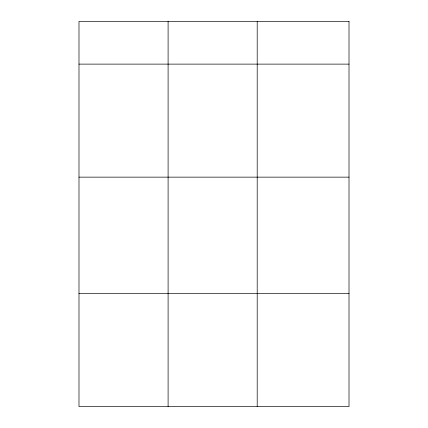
<?xml version="1.0" encoding="UTF-8"?>
<svg xmlns="http://www.w3.org/2000/svg" width="428" height="428" viewBox="0 0 428 428"><rect width="100%" height="100%" fill="white"/><g stroke="black" fill="none" stroke-linecap="round" stroke-linejoin="round"><path stroke-width="0.64" d="M78.987 64.12L349.013 64.12M78.987 177.139L349.013 177.139M78.987 293.581L349.013 293.581M257.201 21.4L257.201 406.6M168.097 21.4L168.097 406.6M349.013 21.4L78.987 21.4L78.987 406.6L349.013 406.6L349.013 21.4"/></g></svg>
